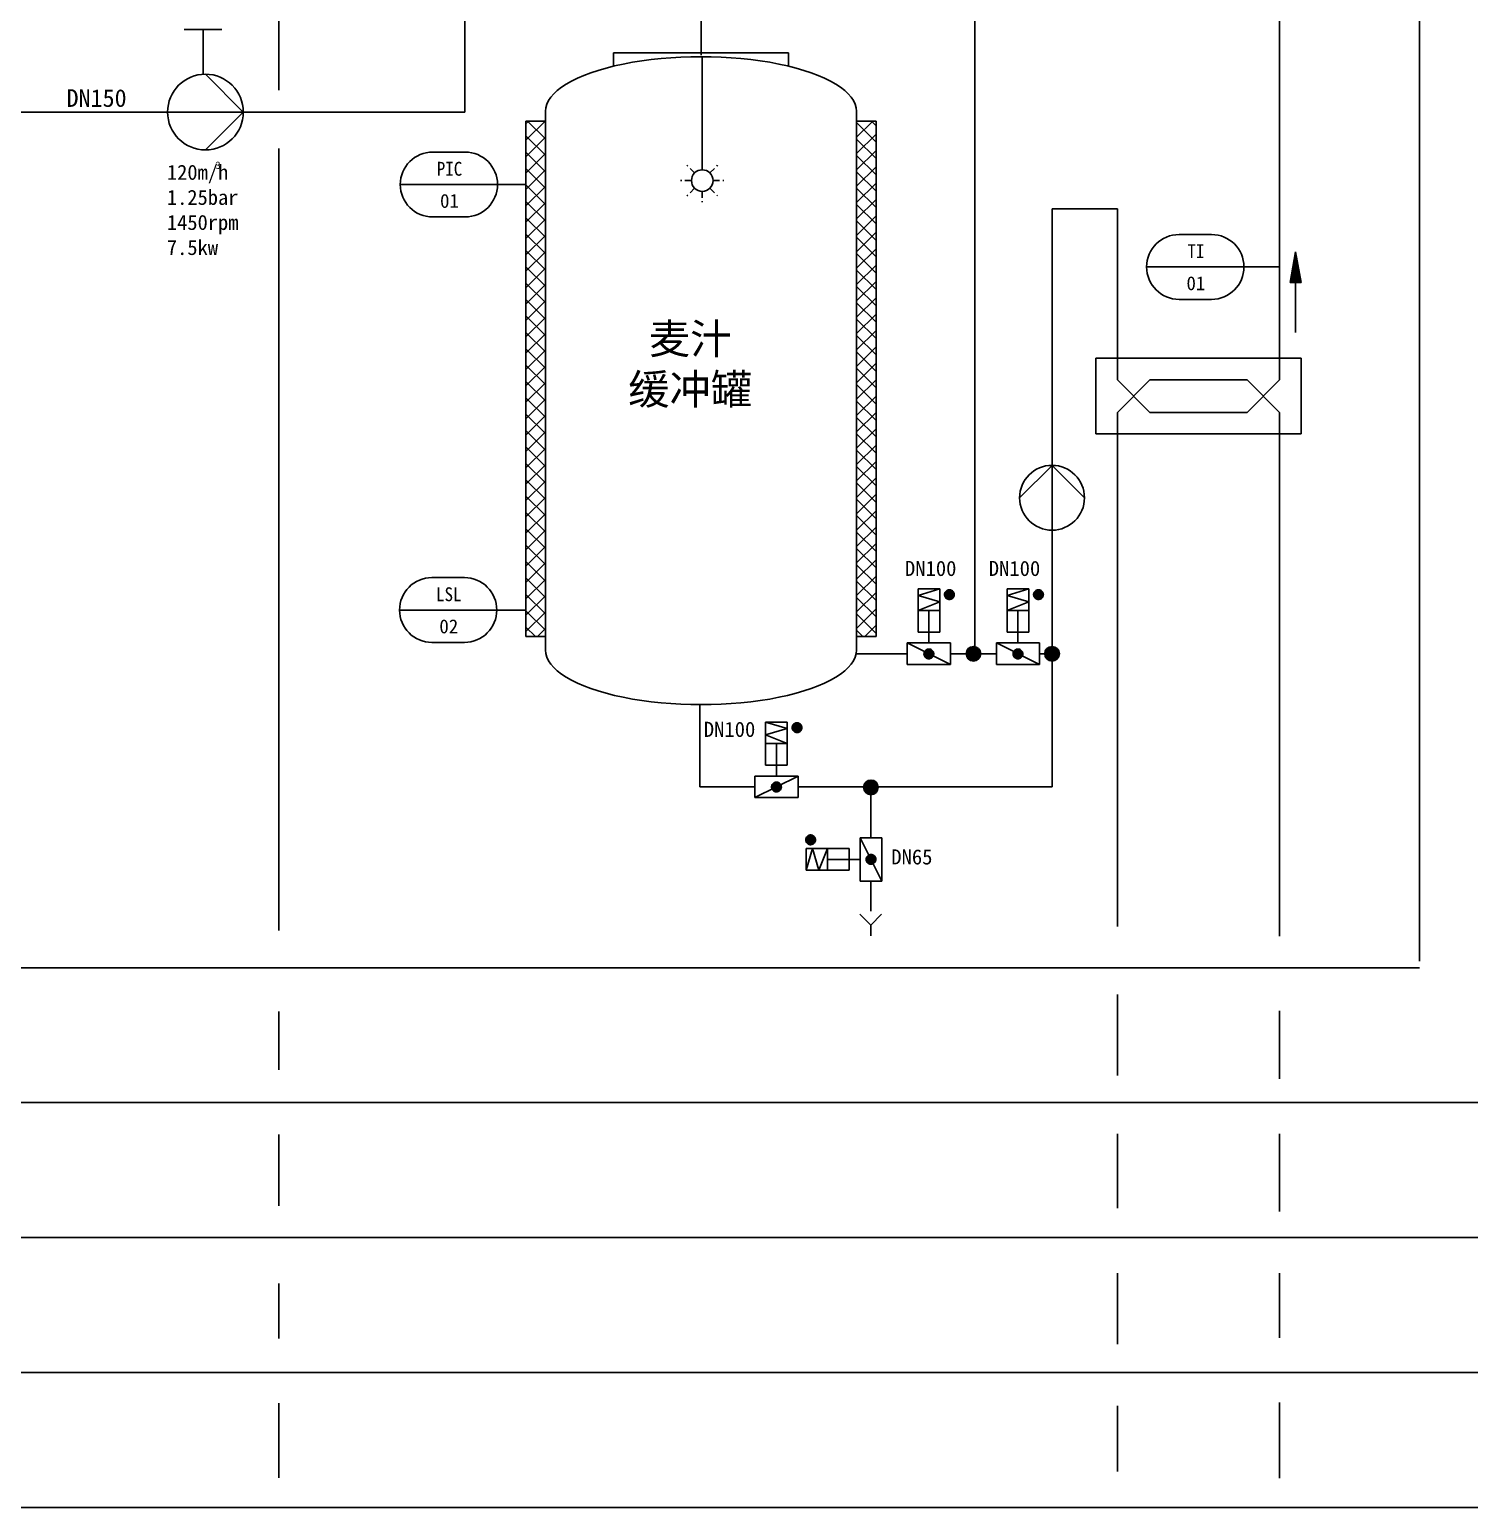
# Model space of a CAD drawing. Header units: millimetres. Extents: x 702 to 1891, y -286 to 555.
# Drawn here: x 1329.6 to 1422.9, y 109.3 to 205.1 of the extents above; entities that cross this region are included whole.
import ezdxf
from ezdxf.enums import TextEntityAlignment as Align

# ---------------------------------------------------------------- set-up
doc = ezdxf.new("R2010")
doc.units = ezdxf.units.MM
doc.header["$MEASUREMENT"] = 0
doc.linetypes.add('1', pattern=[0])
doc.linetypes.add('GESTRICHELT', pattern=[0.75, 0.5, -0.25])
doc.layers.get('0').update_dxf_attribs({"linetype": 'CONTINUOUS'})
for name, color, linetype in [('BEHAELTER', 1, 'CONTINUOUS'), ('CIP', 24, 'CONTINUOUS'), ('DUENN', 7, 'CONTINUOUS'), ('KUNDENSEITIG', 7, 'GESTRICHELT'), ('PRODUKT', 3, 'CONTINUOUS'), ('SCHRAFFUR', 4, 'CONTINUOUS'), ('SYMBOLE', 3, 'CONTINUOUS'), ('TEXT', 7, 'CONTINUOUS')]:
    doc.layers.add(name, color=color, linetype=linetype)
doc.layers.add('蒸汽', color=210, linetype='CONTINUOUS', lineweight=30)
pattern_1 = [(45, (118.2714, -170.5432), (-0.5303301, 0.5303301), []), (135, (118.2714, -170.5432), (-0.5303301, -0.5303301), [])]

# ---------------------------------------------------------------- blocks, each defined once
blk = doc.blocks.new('T961')
at = {"color": 6, "linetype": 'GESTRICHELT', "ltscale": 3}
for p, q in [((-1.77, 1.77), (-3.54, 3.54)), ((1.77, 1.77), (3.54, 3.54)), ((-2.5, 0), (-5, 0)), ((2.5, 0), (5, 0)), ((-1.77, -1.77), (-3.54, -3.54)), ((0, -2.5), (0, -5)), ((1.77, -1.77), (3.54, -3.54))]:
    blk.add_line(p, q, dxfattribs=at)
at = {"color": 3}
blk.add_circle((0, 0), 2.5, dxfattribs=at)
blk = doc.blocks.new('M')
at = {"layer": 'DUENN', "color": 1}
for p, q in [((10, 5), (5, 5)), ((5, -5), (10, -5))]:
    blk.add_line(p, q, dxfattribs=at)
for centre, start, end in [((5, 0), 90, 270), ((10, 0), 270, 90)]:
    blk.add_arc(centre, 5, start, end, dxfattribs=at)
blk = doc.blocks.new('P')
at = {"color": 3, "linetype": 'Continuous'}
for p, q in [((0, 2.2), (12.5, 0)), ((0, -2.2), (0, 2.2)), ((0, 1.73), (9.8, 0)), ((0, 1.25), (7.1, 0)), ((0, 0.78), (4.4, 0)), ((0, 0.3), (1.7, 0)), ((0, 0), (12.5, 0)), ((0, -2.2), (12.5, 0)), ((0, -0.3), (1.7, 0)), ((0, -0.78), (4.4, 0)), ((0, -1.25), (7.1, 0)), ((0, -1.73), (9.8, 0))]:
    blk.add_line(p, q, dxfattribs=at)

msp = doc.modelspace()

# ---------------------------------------------------------------- hatches: boundary and pattern name
at = {"layer": 'SCHRAFFUR', "linetype": 'Continuous'}
h = msp.add_hatch(dxfattribs=at)
h.set_pattern_fill('ANSI37', scale=6, style=0)
h.set_pattern_definition(pattern_1)
h.paths.add_polyline_path([(1363.011, 199.14), (1361.751, 199.14), (1361.751, 165.75), (1363.011, 165.75)])
h = msp.add_hatch(dxfattribs=at)
h.set_pattern_fill('ANSI37', scale=6, style=0)
h.set_pattern_definition(pattern_1)
h.paths.add_polyline_path([(1383.171, 165.75), (1384.431, 165.75), (1384.431, 199.14), (1383.171, 199.14)])
at = {"layer": 'TEXT'}
for points in [[(1391.211, 164.634, 1), (1390.26, 164.634, 1)], [(1396.301, 164.634, 1), (1395.35, 164.634, 1)], [(1384.567, 155.98, 1), (1383.616, 155.98, 1)]]:
    msp.add_hatch(color=256, dxfattribs=at).paths.add_polyline_path(points)

# ---------------------------------------------------------------- linework, layer by layer
at = {"color": 42}
for p, q in [((1345.739, 201.146), (1345.739, 206.486)), ((1345.739, 146.706), (1345.739, 197.357)), ((1345.739, 137.688), (1345.739, 141.463)), ((1293.289, 135.557), (1441.57, 135.557)), ((1345.739, 128.879), (1345.739, 133.493)), ((1299.144, 126.817), (1547.882, 126.817)), ((1345.739, 120.279), (1345.739, 123.845)), ((1303.057, 118.078), (1566.902, 118.078)), ((1345.739, 111.261), (1345.739, 116.085))]:
    msp.add_line(p, q, dxfattribs=at)
at = {"color": 3}
msp.add_line((1338.54, 199.714), (1343.447, 199.72), dxfattribs=at)
msp.add_line((1411.605, 185.447), (1411.605, 188.672))
at = {"color": 4}
for p, q in [((1400.068, 180.27), (1402.168, 182.37)), ((1408.468, 182.37), (1402.168, 182.37)), ((1408.468, 182.37), (1410.568, 180.27)), ((1400.068, 180.27), (1400.068, 146.964)), ((1410.568, 178.87), (1410.568, 180.27)), ((1400.068, 142.559), (1400.068, 137.316)), ((1400.068, 133.54), (1400.068, 128.716)), ((1400.068, 124.522), (1400.068, 119.907)), ((1400.068, 115.922), (1400.068, 111.659))]:
    msp.add_line(p, q, dxfattribs=at)
at = {"color": 141}
for p, q in [((1410.568, 146.334), (1410.568, 178.87)), ((1410.568, 137.106), (1410.568, 141.51)), ((1410.568, 128.507), (1410.568, 133.54)), ((1410.568, 120.327), (1410.568, 124.522)), ((1410.568, 111.239), (1410.568, 116.132))]:
    msp.add_line(p, q, dxfattribs=at)
at = {"color": 3, "linetype": '1'}
for p, q in [((1387.151, 166.034), (1387.151, 168.834)), ((1388.551, 168.834), (1387.151, 168.414)), ((1387.151, 168.834), (1388.551, 168.834)), ((1388.551, 166.034), (1388.551, 168.834)), ((1392.92, 166.034), (1392.92, 168.834)), ((1394.32, 168.834), (1392.92, 168.414)), ((1392.92, 168.834), (1394.32, 168.834)), ((1394.32, 166.034), (1394.32, 168.834)), ((1387.151, 168.414), (1388.551, 167.994)), ((1388.551, 167.994), (1387.151, 167.434)), ((1392.92, 168.414), (1394.32, 167.994)), ((1394.32, 167.994), (1392.92, 167.434)), ((1388.551, 167.434), (1387.151, 167.434)), ((1387.851, 166.034), (1387.851, 167.434)), ((1394.32, 167.434), (1392.92, 167.434)), ((1393.62, 166.034), (1393.62, 167.434)), ((1387.151, 166.034), (1388.551, 166.034)), ((1387.851, 165.334), (1387.851, 166.034)), ((1392.92, 166.034), (1394.32, 166.034)), ((1393.62, 165.334), (1393.62, 166.034)), ((1386.451, 163.934), (1386.451, 165.334)), ((1386.451, 165.334), (1389.251, 165.334)), ((1386.451, 165.334), (1389.251, 163.934)), ((1387.532, 164.645), (1387.828, 164.941)), ((1387.532, 164.606), (1387.868, 164.941)), ((1387.534, 164.661), (1387.532, 164.629)), ((1387.539, 164.692), (1387.534, 164.661)), ((1387.537, 164.57), (1387.903, 164.937)), ((1387.538, 164.691), (1387.782, 164.935)), ((1387.547, 164.723), (1387.539, 164.692)), ((1387.544, 164.538), (1387.935, 164.929)), ((1387.558, 164.753), (1387.547, 164.723)), ((1387.554, 164.509), (1387.965, 164.919)), ((1387.557, 164.749), (1387.724, 164.917)), ((1387.573, 164.781), (1387.558, 164.753)), ((1387.567, 164.482), (1387.992, 164.907)), ((1387.59, 164.808), (1387.573, 164.781)), ((1387.581, 164.456), (1388.017, 164.892)), ((1387.61, 164.833), (1387.59, 164.808)), ((1387.597, 164.433), (1388.04, 164.876)), ((1387.632, 164.856), (1387.61, 164.833)), ((1387.615, 164.412), (1388.062, 164.858)), ((1387.656, 164.877), (1387.632, 164.856)), ((1387.635, 164.392), (1388.081, 164.838)), ((1387.682, 164.895), (1387.656, 164.877)), ((1387.657, 164.374), (1388.099, 164.816)), ((1387.68, 164.358), (1388.116, 164.793)), ((1387.71, 164.91), (1387.682, 164.895)), ((1387.706, 164.344), (1388.13, 164.768)), ((1387.74, 164.923), (1387.71, 164.91)), ((1387.733, 164.331), (1388.142, 164.74)), ((1387.77, 164.932), (1387.74, 164.923)), ((1387.763, 164.321), (1388.152, 164.711)), ((1387.801, 164.938), (1387.77, 164.932)), ((1387.795, 164.314), (1388.159, 164.678)), ((1387.833, 164.941), (1387.801, 164.938)), ((1387.865, 164.941), (1387.833, 164.941)), ((1387.897, 164.938), (1387.865, 164.941)), ((1387.928, 164.931), (1387.897, 164.938)), ((1387.958, 164.922), (1387.928, 164.931)), ((1387.988, 164.909), (1387.958, 164.922)), ((1388.016, 164.893), (1387.988, 164.909)), ((1388.042, 164.875), (1388.016, 164.893)), ((1388.066, 164.854), (1388.042, 164.875)), ((1388.088, 164.831), (1388.066, 164.854)), ((1388.107, 164.806), (1388.088, 164.831)), ((1388.124, 164.779), (1388.107, 164.806)), ((1388.138, 164.75), (1388.124, 164.779)), ((1388.149, 164.72), (1388.138, 164.75)), ((1388.157, 164.689), (1388.149, 164.72)), ((1388.162, 164.658), (1388.157, 164.689)), ((1388.163, 164.626), (1388.162, 164.658)), ((1389.251, 165.334), (1389.251, 163.934)), ((1392.22, 165.334), (1395.02, 165.334)), ((1392.22, 165.334), (1395.02, 163.934)), ((1392.22, 163.934), (1392.22, 165.334)), ((1393.301, 164.645), (1393.597, 164.941)), ((1393.301, 164.606), (1393.637, 164.941)), ((1393.303, 164.661), (1393.301, 164.629)), ((1393.308, 164.692), (1393.303, 164.661)), ((1393.306, 164.57), (1393.672, 164.937)), ((1393.308, 164.691), (1393.551, 164.935)), ((1393.316, 164.723), (1393.308, 164.692)), ((1393.313, 164.538), (1393.704, 164.929)), ((1393.328, 164.753), (1393.316, 164.723)), ((1393.323, 164.509), (1393.734, 164.919)), ((1393.326, 164.749), (1393.494, 164.917)), ((1393.342, 164.781), (1393.328, 164.753)), ((1393.336, 164.482), (1393.761, 164.907)), ((1393.359, 164.808), (1393.342, 164.781)), ((1393.35, 164.456), (1393.786, 164.892)), ((1393.379, 164.833), (1393.359, 164.808)), ((1393.366, 164.433), (1393.809, 164.876)), ((1393.401, 164.856), (1393.379, 164.833)), ((1393.384, 164.412), (1393.831, 164.858)), ((1393.425, 164.877), (1393.401, 164.856)), ((1393.404, 164.392), (1393.851, 164.838)), ((1393.451, 164.895), (1393.425, 164.877)), ((1393.426, 164.374), (1393.869, 164.816)), ((1393.449, 164.358), (1393.885, 164.793)), ((1393.479, 164.91), (1393.451, 164.895)), ((1393.475, 164.344), (1393.899, 164.768)), ((1393.509, 164.923), (1393.479, 164.91)), ((1393.502, 164.331), (1393.911, 164.74)), ((1393.539, 164.932), (1393.509, 164.923)), ((1393.532, 164.321), (1393.921, 164.711)), ((1393.571, 164.938), (1393.539, 164.932)), ((1393.564, 164.314), (1393.928, 164.678)), ((1393.602, 164.941), (1393.571, 164.938)), ((1393.634, 164.941), (1393.602, 164.941)), ((1393.666, 164.938), (1393.634, 164.941)), ((1393.697, 164.931), (1393.666, 164.938)), ((1393.728, 164.922), (1393.697, 164.931)), ((1393.757, 164.909), (1393.728, 164.922)), ((1393.785, 164.893), (1393.757, 164.909)), ((1393.811, 164.875), (1393.785, 164.893)), ((1393.835, 164.854), (1393.811, 164.875)), ((1393.857, 164.831), (1393.835, 164.854)), ((1393.876, 164.806), (1393.857, 164.831)), ((1393.893, 164.779), (1393.876, 164.806)), ((1393.907, 164.75), (1393.893, 164.779)), ((1393.918, 164.72), (1393.907, 164.75)), ((1393.926, 164.689), (1393.918, 164.72)), ((1393.931, 164.658), (1393.926, 164.689)), ((1393.933, 164.626), (1393.931, 164.658)), ((1395.02, 165.334), (1395.02, 163.934)), ((1389.251, 163.934), (1386.451, 163.934)), ((1387.532, 164.629), (1387.533, 164.597)), ((1387.533, 164.597), (1387.537, 164.566)), ((1387.537, 164.566), (1387.545, 164.535)), ((1387.545, 164.535), (1387.556, 164.505)), ((1387.556, 164.505), (1387.57, 164.476)), ((1387.57, 164.476), (1387.586, 164.449)), ((1387.586, 164.449), (1387.605, 164.423)), ((1387.605, 164.423), (1387.627, 164.4)), ((1387.627, 164.4), (1387.651, 164.379)), ((1387.651, 164.379), (1387.677, 164.36)), ((1387.677, 164.36), (1387.705, 164.344)), ((1387.705, 164.344), (1387.734, 164.331)), ((1387.734, 164.331), (1387.764, 164.321)), ((1387.764, 164.321), (1387.795, 164.314)), ((1387.795, 164.314), (1387.827, 164.311)), ((1387.827, 164.311), (1387.859, 164.31)), ((1387.831, 164.31), (1388.163, 164.642)), ((1387.859, 164.31), (1387.89, 164.313)), ((1387.871, 164.311), (1388.163, 164.602)), ((1387.89, 164.313), (1387.922, 164.319)), ((1387.917, 164.318), (1388.156, 164.556)), ((1387.922, 164.319), (1387.952, 164.328)), ((1387.952, 164.328), (1387.982, 164.34)), ((1387.977, 164.338), (1388.136, 164.496)), ((1387.982, 164.34), (1388.01, 164.355)), ((1388.01, 164.355), (1388.037, 164.373)), ((1388.037, 164.373), (1388.061, 164.393)), ((1388.061, 164.393), (1388.083, 164.416)), ((1388.083, 164.416), (1388.103, 164.441)), ((1388.103, 164.441), (1388.121, 164.467)), ((1388.121, 164.467), (1388.135, 164.496)), ((1388.135, 164.496), (1388.147, 164.525)), ((1388.147, 164.525), (1388.156, 164.556)), ((1388.156, 164.556), (1388.161, 164.587)), ((1388.161, 164.587), (1388.163, 164.619)), ((1388.163, 164.619), (1388.163, 164.626)), ((1395.02, 163.934), (1392.22, 163.934)), ((1393.301, 164.629), (1393.302, 164.597)), ((1393.302, 164.597), (1393.307, 164.566)), ((1393.307, 164.566), (1393.314, 164.535)), ((1393.314, 164.535), (1393.325, 164.505)), ((1393.325, 164.505), (1393.339, 164.476)), ((1393.339, 164.476), (1393.355, 164.449)), ((1393.355, 164.449), (1393.374, 164.423)), ((1393.374, 164.423), (1393.396, 164.4)), ((1393.396, 164.4), (1393.42, 164.379)), ((1393.42, 164.379), (1393.446, 164.36)), ((1393.446, 164.36), (1393.474, 164.344)), ((1393.474, 164.344), (1393.503, 164.331)), ((1393.503, 164.331), (1393.533, 164.321)), ((1393.533, 164.321), (1393.564, 164.314)), ((1393.564, 164.314), (1393.596, 164.311)), ((1393.596, 164.311), (1393.628, 164.31)), ((1393.6, 164.31), (1393.932, 164.642)), ((1393.628, 164.31), (1393.66, 164.313)), ((1393.64, 164.311), (1393.932, 164.602)), ((1393.66, 164.313), (1393.691, 164.319)), ((1393.687, 164.318), (1393.925, 164.556)), ((1393.691, 164.319), (1393.721, 164.328)), ((1393.721, 164.328), (1393.751, 164.34)), ((1393.746, 164.338), (1393.905, 164.496)), ((1393.751, 164.34), (1393.779, 164.355)), ((1393.779, 164.355), (1393.806, 164.373)), ((1393.806, 164.373), (1393.83, 164.393)), ((1393.83, 164.393), (1393.853, 164.416)), ((1393.853, 164.416), (1393.873, 164.441)), ((1393.873, 164.441), (1393.89, 164.467)), ((1393.89, 164.467), (1393.905, 164.496)), ((1393.905, 164.496), (1393.916, 164.525)), ((1393.916, 164.525), (1393.925, 164.556)), ((1393.925, 164.556), (1393.93, 164.587)), ((1393.93, 164.587), (1393.933, 164.619)), ((1393.933, 164.619), (1393.933, 164.626)), ((1377.275, 157.414), (1377.275, 160.214)), ((1377.275, 160.214), (1378.675, 159.794)), ((1378.675, 160.214), (1377.275, 160.214)), ((1378.675, 157.414), (1378.675, 160.214)), ((1378.675, 159.794), (1377.275, 159.374)), ((1377.275, 159.374), (1378.675, 158.814)), ((1377.275, 158.814), (1378.675, 158.814)), ((1377.975, 157.414), (1377.975, 158.814)), ((1378.675, 157.414), (1377.275, 157.414)), ((1377.975, 156.714), (1377.975, 157.414)), ((1379.375, 156.714), (1376.575, 156.714)), ((1379.375, 156.714), (1376.575, 155.314)), ((1376.575, 156.714), (1376.575, 155.314)), ((1377.662, 156.007), (1377.664, 156.038)), ((1377.664, 156.038), (1377.669, 156.07)), ((1378.031, 155.695), (1377.667, 156.059)), ((1377.669, 156.07), (1377.677, 156.101)), ((1378.063, 155.702), (1377.674, 156.091)), ((1377.677, 156.101), (1377.688, 156.131)), ((1378.093, 155.712), (1377.684, 156.121)), ((1377.688, 156.131), (1377.702, 156.159)), ((1378.12, 155.724), (1377.696, 156.148)), ((1377.702, 156.159), (1377.719, 156.186)), ((1378.146, 155.739), (1377.71, 156.174)), ((1377.719, 156.186), (1377.738, 156.212)), ((1378.169, 155.755), (1377.727, 156.197)), ((1377.738, 156.212), (1377.76, 156.235)), ((1378.191, 155.773), (1377.744, 156.219)), ((1377.76, 156.235), (1377.784, 156.256)), ((1378.211, 155.792), (1377.764, 156.239)), ((1377.784, 156.256), (1377.81, 156.274)), ((1378.229, 155.814), (1377.786, 156.257)), ((1378.245, 155.837), (1377.809, 156.273)), ((1377.81, 156.274), (1377.838, 156.29)), ((1378.259, 155.862), (1377.834, 156.288)), ((1377.838, 156.29), (1377.867, 156.302)), ((1378.272, 155.889), (1377.861, 156.3)), ((1377.867, 156.302), (1377.898, 156.312)), ((1378.282, 155.919), (1377.891, 156.31)), ((1377.898, 156.312), (1377.929, 156.319)), ((1378.289, 155.951), (1377.923, 156.318)), ((1377.929, 156.319), (1377.961, 156.322)), ((1378.294, 155.986), (1377.958, 156.322)), ((1377.961, 156.322), (1377.993, 156.322)), ((1377.993, 156.322), (1378.024, 156.319)), ((1378.294, 156.026), (1377.998, 156.322)), ((1378.024, 156.319), (1378.056, 156.313)), ((1378.287, 156.072), (1378.044, 156.316)), ((1378.056, 156.313), (1378.086, 156.303)), ((1378.086, 156.303), (1378.116, 156.291)), ((1378.269, 156.13), (1378.101, 156.297)), ((1378.116, 156.291), (1378.144, 156.276)), ((1378.144, 156.276), (1378.17, 156.258)), ((1378.17, 156.258), (1378.194, 156.237)), ((1378.194, 156.237), (1378.216, 156.214)), ((1378.216, 156.214), (1378.236, 156.189)), ((1378.236, 156.189), (1378.253, 156.162)), ((1378.253, 156.162), (1378.268, 156.134)), ((1378.268, 156.134), (1378.279, 156.104)), ((1378.279, 156.104), (1378.287, 156.073)), ((1378.287, 156.073), (1378.292, 156.042)), ((1378.292, 156.042), (1378.294, 156.01)), ((1379.375, 155.314), (1379.375, 156.714)), ((1376.575, 155.314), (1379.375, 155.314)), ((1377.663, 156), (1377.662, 156.007)), ((1377.995, 155.691), (1377.663, 156.023)), ((1377.665, 155.968), (1377.663, 156)), ((1377.955, 155.691), (1377.663, 155.983)), ((1377.67, 155.937), (1377.665, 155.968)), ((1377.679, 155.906), (1377.67, 155.937)), ((1377.908, 155.698), (1377.67, 155.937)), ((1377.691, 155.876), (1377.679, 155.906)), ((1377.849, 155.718), (1377.69, 155.877)), ((1377.705, 155.848), (1377.691, 155.876)), ((1377.722, 155.821), (1377.705, 155.848)), ((1377.742, 155.796), (1377.722, 155.821)), ((1377.765, 155.774), (1377.742, 155.796)), ((1377.789, 155.753), (1377.765, 155.774)), ((1377.816, 155.736), (1377.789, 155.753)), ((1377.844, 155.721), (1377.816, 155.736)), ((1377.874, 155.708), (1377.844, 155.721)), ((1377.904, 155.699), (1377.874, 155.708)), ((1377.936, 155.694), (1377.904, 155.699)), ((1377.967, 155.691), (1377.936, 155.694)), ((1377.999, 155.691), (1377.967, 155.691)), ((1378.031, 155.695), (1377.999, 155.691)), ((1378.062, 155.702), (1378.031, 155.695)), ((1378.092, 155.712), (1378.062, 155.702)), ((1378.121, 155.725), (1378.092, 155.712)), ((1378.149, 155.741), (1378.121, 155.725)), ((1378.175, 155.759), (1378.149, 155.741)), ((1378.199, 155.78), (1378.175, 155.759)), ((1378.221, 155.804), (1378.199, 155.78)), ((1378.24, 155.829), (1378.221, 155.804)), ((1378.256, 155.857), (1378.24, 155.829)), ((1378.27, 155.885), (1378.256, 155.857)), ((1378.281, 155.915), (1378.27, 155.885)), ((1378.288, 155.946), (1378.281, 155.915)), ((1378.293, 155.978), (1378.288, 155.946)), ((1378.294, 156.01), (1378.293, 155.978)), ((1384.792, 152.714), (1383.392, 152.714)), ((1383.392, 152.714), (1384.792, 149.914)), ((1383.392, 152.714), (1383.392, 149.914)), ((1384.792, 149.914), (1384.792, 152.714)), ((1379.892, 152.014), (1379.892, 150.614)), ((1379.892, 150.614), (1380.312, 152.014)), ((1382.692, 152.014), (1379.892, 152.014)), ((1380.312, 152.014), (1380.732, 150.614)), ((1380.732, 150.614), (1381.292, 152.014)), ((1381.292, 150.614), (1381.292, 152.014)), ((1382.692, 151.314), (1381.292, 151.314)), ((1382.692, 152.014), (1382.692, 150.614)), ((1383.392, 151.314), (1382.692, 151.314)), ((1383.784, 151.332), (1383.788, 151.363)), ((1383.785, 151.3), (1383.784, 151.332)), ((1384.081, 151.633), (1383.785, 151.337)), ((1384.12, 151.633), (1383.785, 151.297)), ((1383.788, 151.268), (1383.785, 151.3)), ((1383.788, 151.363), (1383.794, 151.395)), ((1383.795, 151.237), (1383.788, 151.268)), ((1384.155, 151.628), (1383.789, 151.262)), ((1384.035, 151.626), (1383.791, 151.383)), ((1383.794, 151.395), (1383.803, 151.425)), ((1384.188, 151.621), (1383.796, 151.23)), ((1383.803, 151.425), (1383.815, 151.455)), ((1384.217, 151.611), (1383.807, 151.2)), ((1383.977, 151.608), (1383.809, 151.44)), ((1383.815, 151.455), (1383.831, 151.483)), ((1384.244, 151.598), (1383.819, 151.173)), ((1383.831, 151.483), (1383.849, 151.509)), ((1384.269, 151.584), (1383.833, 151.148)), ((1383.849, 151.509), (1383.869, 151.533)), ((1384.293, 151.568), (1383.85, 151.125)), ((1384.314, 151.55), (1383.868, 151.103)), ((1383.869, 151.533), (1383.892, 151.555)), ((1384.334, 151.53), (1383.888, 151.083)), ((1383.892, 151.555), (1383.917, 151.575)), ((1384.352, 151.508), (1383.909, 151.065)), ((1383.917, 151.575), (1383.944, 151.592)), ((1384.368, 151.485), (1383.933, 151.049)), ((1383.944, 151.592), (1383.973, 151.607)), ((1384.382, 151.459), (1383.958, 151.035)), ((1383.973, 151.607), (1384.003, 151.618)), ((1384.394, 151.432), (1383.986, 151.023)), ((1384.003, 151.618), (1384.033, 151.626)), ((1384.404, 151.402), (1384.015, 151.013)), ((1384.033, 151.626), (1384.065, 151.631)), ((1384.412, 151.37), (1384.048, 151.006)), ((1384.065, 151.631), (1384.097, 151.633)), ((1384.415, 151.334), (1384.083, 151.002)), ((1384.097, 151.633), (1384.129, 151.632)), ((1384.415, 151.294), (1384.123, 151.002)), ((1384.129, 151.632), (1384.16, 151.627)), ((1384.16, 151.627), (1384.191, 151.62)), ((1384.191, 151.62), (1384.221, 151.609)), ((1384.221, 151.609), (1384.25, 151.595)), ((1384.25, 151.595), (1384.277, 151.579)), ((1384.277, 151.579), (1384.303, 151.56)), ((1384.303, 151.56), (1384.326, 151.538)), ((1384.326, 151.538), (1384.347, 151.514)), ((1384.347, 151.514), (1384.366, 151.488)), ((1384.366, 151.488), (1384.382, 151.46)), ((1384.382, 151.46), (1384.395, 151.431)), ((1384.395, 151.431), (1384.405, 151.401)), ((1384.405, 151.401), (1384.412, 151.37)), ((1384.413, 151.274), (1384.407, 151.243)), ((1384.412, 151.37), (1384.415, 151.338)), ((1384.416, 151.306), (1384.413, 151.274)), ((1384.415, 151.338), (1384.416, 151.306)), ((1382.692, 150.614), (1379.892, 150.614)), ((1383.804, 151.206), (1383.795, 151.237)), ((1383.817, 151.177), (1383.804, 151.206)), ((1383.832, 151.149), (1383.817, 151.177)), ((1383.851, 151.123), (1383.832, 151.149)), ((1383.872, 151.099), (1383.851, 151.123)), ((1383.895, 151.077), (1383.872, 151.099)), ((1383.92, 151.058), (1383.895, 151.077)), ((1383.947, 151.041), (1383.92, 151.058)), ((1383.976, 151.027), (1383.947, 151.041)), ((1384.006, 151.016), (1383.976, 151.027)), ((1384.037, 151.008), (1384.006, 151.016)), ((1384.068, 151.003), (1384.037, 151.008)), ((1384.1, 151.001), (1384.068, 151.003)), ((1384.107, 151.002), (1384.1, 151.001)), ((1384.138, 151.004), (1384.107, 151.002)), ((1384.17, 151.009), (1384.138, 151.004)), ((1384.408, 151.247), (1384.17, 151.009)), ((1384.2, 151.018), (1384.17, 151.009)), ((1384.23, 151.029), (1384.2, 151.018)), ((1384.388, 151.188), (1384.229, 151.029)), ((1384.259, 151.044), (1384.23, 151.029)), ((1384.285, 151.061), (1384.259, 151.044)), ((1384.31, 151.081), (1384.285, 151.061)), ((1384.333, 151.104), (1384.31, 151.081)), ((1384.353, 151.128), (1384.333, 151.104)), ((1384.371, 151.155), (1384.353, 151.128)), ((1384.386, 151.183), (1384.371, 151.155)), ((1384.398, 151.213), (1384.386, 151.183)), ((1384.407, 151.243), (1384.398, 151.213)), ((1383.392, 149.914), (1384.792, 149.914))]:
    msp.add_line(p, q, dxfattribs=at)
at = {"color": 7, "linetype": '1'}
for p, q in [((1388.862, 168.447), (1389.198, 168.782)), ((1388.862, 168.487), (1389.158, 168.782)), ((1388.864, 168.502), (1388.862, 168.47)), ((1388.869, 168.534), (1388.864, 168.502)), ((1388.867, 168.412), (1389.233, 168.778)), ((1388.869, 168.532), (1389.112, 168.776)), ((1388.877, 168.564), (1388.869, 168.534)), ((1388.874, 168.38), (1389.265, 168.771)), ((1388.888, 168.594), (1388.877, 168.564)), ((1388.884, 168.35), (1389.295, 168.761)), ((1388.887, 168.59), (1389.055, 168.758)), ((1388.903, 168.623), (1388.888, 168.594)), ((1388.897, 168.323), (1389.322, 168.748)), ((1388.92, 168.65), (1388.903, 168.623)), ((1388.911, 168.298), (1389.347, 168.734)), ((1388.94, 168.675), (1388.92, 168.65)), ((1388.927, 168.274), (1389.37, 168.717)), ((1388.962, 168.698), (1388.94, 168.675)), ((1388.945, 168.253), (1389.392, 168.699)), ((1388.986, 168.718), (1388.962, 168.698)), ((1388.965, 168.233), (1389.411, 168.679)), ((1389.012, 168.736), (1388.986, 168.718)), ((1388.987, 168.215), (1389.429, 168.658)), ((1389.01, 168.199), (1389.446, 168.634)), ((1389.04, 168.752), (1389.012, 168.736)), ((1389.036, 168.185), (1389.46, 168.609)), ((1389.07, 168.764), (1389.04, 168.752)), ((1389.063, 168.173), (1389.472, 168.582)), ((1389.1, 168.773), (1389.07, 168.764)), ((1389.093, 168.163), (1389.482, 168.552)), ((1389.131, 168.78), (1389.1, 168.773)), ((1389.125, 168.156), (1389.489, 168.519)), ((1389.163, 168.783), (1389.131, 168.78)), ((1389.161, 168.152), (1389.493, 168.484)), ((1389.195, 168.783), (1389.163, 168.783)), ((1389.227, 168.779), (1389.195, 168.783)), ((1389.258, 168.773), (1389.227, 168.779)), ((1389.288, 168.763), (1389.258, 168.773)), ((1389.318, 168.75), (1389.288, 168.763)), ((1389.346, 168.735), (1389.318, 168.75)), ((1389.372, 168.716), (1389.346, 168.735)), ((1389.396, 168.695), (1389.372, 168.716)), ((1389.418, 168.672), (1389.396, 168.695)), ((1389.437, 168.647), (1389.418, 168.672)), ((1389.454, 168.62), (1389.437, 168.647)), ((1389.468, 168.591), (1389.454, 168.62)), ((1389.479, 168.561), (1389.468, 168.591)), ((1389.487, 168.53), (1389.479, 168.561)), ((1389.492, 168.499), (1389.487, 168.53)), ((1389.493, 168.467), (1389.492, 168.499)), ((1394.631, 168.447), (1394.967, 168.782)), ((1394.631, 168.487), (1394.927, 168.782)), ((1394.633, 168.502), (1394.631, 168.47)), ((1394.638, 168.534), (1394.633, 168.502)), ((1394.636, 168.412), (1395.002, 168.778)), ((1394.638, 168.532), (1394.881, 168.776)), ((1394.646, 168.564), (1394.638, 168.534)), ((1394.643, 168.38), (1395.034, 168.771)), ((1394.658, 168.594), (1394.646, 168.564)), ((1394.653, 168.35), (1395.064, 168.761)), ((1394.656, 168.59), (1394.824, 168.758)), ((1394.672, 168.623), (1394.658, 168.594)), ((1394.666, 168.323), (1395.091, 168.748)), ((1394.689, 168.65), (1394.672, 168.623)), ((1394.68, 168.298), (1395.116, 168.734)), ((1394.709, 168.675), (1394.689, 168.65)), ((1394.696, 168.274), (1395.139, 168.717)), ((1394.731, 168.698), (1394.709, 168.675)), ((1394.714, 168.253), (1395.161, 168.699)), ((1394.755, 168.718), (1394.731, 168.698)), ((1394.734, 168.233), (1395.181, 168.679)), ((1394.781, 168.736), (1394.755, 168.718)), ((1394.756, 168.215), (1395.199, 168.658)), ((1394.779, 168.199), (1395.215, 168.634)), ((1394.809, 168.752), (1394.781, 168.736)), ((1394.805, 168.185), (1395.229, 168.609)), ((1394.839, 168.764), (1394.809, 168.752)), ((1394.832, 168.173), (1395.241, 168.582)), ((1394.869, 168.773), (1394.839, 168.764)), ((1394.862, 168.163), (1395.251, 168.552)), ((1394.901, 168.78), (1394.869, 168.773)), ((1394.894, 168.156), (1395.258, 168.519)), ((1394.932, 168.783), (1394.901, 168.78)), ((1394.93, 168.152), (1395.262, 168.484)), ((1394.964, 168.783), (1394.932, 168.783)), ((1394.996, 168.779), (1394.964, 168.783)), ((1395.027, 168.773), (1394.996, 168.779)), ((1395.058, 168.763), (1395.027, 168.773)), ((1395.087, 168.75), (1395.058, 168.763)), ((1395.115, 168.735), (1395.087, 168.75)), ((1395.141, 168.716), (1395.115, 168.735)), ((1395.165, 168.695), (1395.141, 168.716)), ((1395.187, 168.672), (1395.165, 168.695)), ((1395.206, 168.647), (1395.187, 168.672)), ((1395.223, 168.62), (1395.206, 168.647)), ((1395.237, 168.591), (1395.223, 168.62)), ((1395.248, 168.561), (1395.237, 168.591)), ((1395.256, 168.53), (1395.248, 168.561)), ((1395.261, 168.499), (1395.256, 168.53)), ((1395.263, 168.467), (1395.261, 168.499)), ((1388.862, 168.47), (1388.863, 168.438)), ((1388.863, 168.438), (1388.867, 168.407)), ((1388.867, 168.407), (1388.875, 168.376)), ((1388.875, 168.376), (1388.886, 168.346)), ((1388.886, 168.346), (1388.9, 168.317)), ((1388.9, 168.317), (1388.916, 168.29)), ((1388.916, 168.29), (1388.935, 168.264)), ((1388.935, 168.264), (1388.957, 168.241)), ((1388.957, 168.241), (1388.981, 168.22)), ((1388.981, 168.22), (1389.007, 168.201)), ((1389.007, 168.201), (1389.035, 168.185)), ((1389.035, 168.185), (1389.064, 168.172)), ((1389.064, 168.172), (1389.094, 168.162)), ((1389.094, 168.162), (1389.125, 168.156)), ((1389.125, 168.156), (1389.157, 168.152)), ((1389.157, 168.152), (1389.189, 168.151)), ((1389.189, 168.151), (1389.22, 168.154)), ((1389.201, 168.152), (1389.493, 168.444)), ((1389.22, 168.154), (1389.252, 168.16)), ((1389.247, 168.159), (1389.486, 168.397)), ((1389.252, 168.16), (1389.282, 168.169)), ((1389.282, 168.169), (1389.312, 168.181)), ((1389.307, 168.179), (1389.466, 168.338)), ((1389.312, 168.181), (1389.34, 168.196)), ((1389.34, 168.196), (1389.367, 168.214)), ((1389.367, 168.214), (1389.391, 168.234)), ((1389.391, 168.234), (1389.413, 168.257)), ((1389.413, 168.257), (1389.433, 168.282)), ((1389.433, 168.282), (1389.451, 168.309)), ((1389.451, 168.309), (1389.465, 168.337)), ((1389.465, 168.337), (1389.477, 168.367)), ((1389.477, 168.367), (1389.486, 168.397)), ((1389.486, 168.397), (1389.491, 168.429)), ((1389.491, 168.429), (1389.493, 168.461)), ((1389.493, 168.461), (1389.493, 168.467)), ((1394.631, 168.47), (1394.632, 168.438)), ((1394.632, 168.438), (1394.637, 168.407)), ((1394.637, 168.407), (1394.644, 168.376)), ((1394.644, 168.376), (1394.655, 168.346)), ((1394.655, 168.346), (1394.669, 168.317)), ((1394.669, 168.317), (1394.685, 168.29)), ((1394.685, 168.29), (1394.704, 168.264)), ((1394.704, 168.264), (1394.726, 168.241)), ((1394.726, 168.241), (1394.75, 168.22)), ((1394.75, 168.22), (1394.776, 168.201)), ((1394.776, 168.201), (1394.804, 168.185)), ((1394.804, 168.185), (1394.833, 168.172)), ((1394.833, 168.172), (1394.863, 168.162)), ((1394.863, 168.162), (1394.894, 168.156)), ((1394.894, 168.156), (1394.926, 168.152)), ((1394.926, 168.152), (1394.958, 168.151)), ((1394.958, 168.151), (1394.99, 168.154)), ((1394.97, 168.152), (1395.262, 168.444)), ((1394.99, 168.154), (1395.021, 168.16)), ((1395.017, 168.159), (1395.255, 168.397)), ((1395.021, 168.16), (1395.051, 168.169)), ((1395.051, 168.169), (1395.081, 168.181)), ((1395.076, 168.179), (1395.235, 168.338)), ((1395.081, 168.181), (1395.109, 168.196)), ((1395.109, 168.196), (1395.136, 168.214)), ((1395.136, 168.214), (1395.16, 168.234)), ((1395.16, 168.234), (1395.183, 168.257)), ((1395.183, 168.257), (1395.203, 168.282)), ((1395.203, 168.282), (1395.22, 168.309)), ((1395.22, 168.309), (1395.235, 168.337)), ((1395.235, 168.337), (1395.246, 168.367)), ((1395.246, 168.367), (1395.255, 168.397)), ((1395.255, 168.397), (1395.26, 168.429)), ((1395.26, 168.429), (1395.263, 168.461)), ((1395.263, 168.461), (1395.263, 168.467)), ((1378.992, 159.848), (1378.994, 159.88)), ((1378.994, 159.88), (1378.999, 159.911)), ((1379.361, 159.536), (1378.997, 159.9)), ((1378.999, 159.911), (1379.007, 159.942)), ((1379.393, 159.544), (1379.004, 159.933)), ((1379.007, 159.942), (1379.018, 159.972)), ((1379.423, 159.553), (1379.014, 159.962)), ((1379.018, 159.972), (1379.032, 160.001)), ((1379.45, 159.566), (1379.026, 159.99)), ((1379.032, 160.001), (1379.049, 160.028)), ((1379.476, 159.58), (1379.04, 160.015)), ((1379.049, 160.028), (1379.068, 160.053)), ((1379.499, 159.596), (1379.057, 160.039)), ((1379.068, 160.053), (1379.09, 160.076)), ((1379.521, 159.614), (1379.074, 160.06)), ((1379.09, 160.076), (1379.114, 160.097)), ((1379.541, 159.634), (1379.094, 160.08)), ((1379.114, 160.097), (1379.14, 160.115)), ((1379.559, 159.655), (1379.116, 160.098)), ((1379.575, 159.678), (1379.139, 160.114)), ((1379.14, 160.115), (1379.168, 160.131)), ((1379.589, 159.704), (1379.164, 160.129)), ((1379.168, 160.131), (1379.197, 160.144)), ((1379.602, 159.731), (1379.191, 160.141)), ((1379.197, 160.144), (1379.228, 160.153)), ((1379.612, 159.76), (1379.221, 160.151)), ((1379.228, 160.153), (1379.259, 160.16)), ((1379.619, 159.792), (1379.253, 160.159)), ((1379.259, 160.16), (1379.291, 160.163)), ((1379.624, 159.828), (1379.288, 160.163)), ((1379.291, 160.163), (1379.323, 160.163)), ((1379.323, 160.163), (1379.354, 160.16)), ((1379.624, 159.867), (1379.328, 160.163)), ((1379.354, 160.16), (1379.386, 160.154)), ((1379.617, 159.913), (1379.374, 160.157)), ((1379.386, 160.154), (1379.416, 160.145)), ((1379.416, 160.145), (1379.446, 160.132)), ((1379.599, 159.971), (1379.431, 160.139)), ((1379.446, 160.132), (1379.474, 160.117)), ((1379.474, 160.117), (1379.5, 160.099)), ((1379.5, 160.099), (1379.524, 160.078)), ((1379.524, 160.078), (1379.546, 160.056)), ((1379.546, 160.056), (1379.566, 160.03)), ((1379.566, 160.03), (1379.583, 160.004)), ((1379.583, 160.004), (1379.598, 159.975)), ((1379.598, 159.975), (1379.609, 159.945)), ((1379.609, 159.945), (1379.617, 159.914)), ((1379.617, 159.914), (1379.622, 159.883)), ((1379.622, 159.883), (1379.624, 159.851)), ((1378.993, 159.841), (1378.992, 159.848)), ((1379.325, 159.532), (1378.993, 159.865)), ((1378.995, 159.81), (1378.993, 159.841)), ((1379.285, 159.533), (1378.993, 159.825)), ((1379, 159.778), (1378.995, 159.81)), ((1379.239, 159.54), (1379, 159.778)), ((1379.009, 159.747), (1379, 159.778)), ((1379.021, 159.718), (1379.009, 159.747)), ((1379.179, 159.56), (1379.02, 159.719)), ((1379.035, 159.689), (1379.021, 159.718)), ((1379.053, 159.663), (1379.035, 159.689)), ((1379.072, 159.638), (1379.053, 159.663)), ((1379.095, 159.615), (1379.072, 159.638)), ((1379.119, 159.595), (1379.095, 159.615)), ((1379.146, 159.577), (1379.119, 159.595)), ((1379.174, 159.562), (1379.146, 159.577)), ((1379.204, 159.55), (1379.174, 159.562)), ((1379.234, 159.541), (1379.204, 159.55)), ((1379.266, 159.535), (1379.234, 159.541)), ((1379.297, 159.532), (1379.266, 159.535)), ((1379.329, 159.533), (1379.297, 159.532)), ((1379.361, 159.536), (1379.329, 159.533)), ((1379.392, 159.543), (1379.361, 159.536)), ((1379.422, 159.553), (1379.392, 159.543)), ((1379.451, 159.566), (1379.422, 159.553)), ((1379.479, 159.582), (1379.451, 159.566)), ((1379.505, 159.601), (1379.479, 159.582)), ((1379.529, 159.622), (1379.505, 159.601)), ((1379.551, 159.645), (1379.529, 159.622)), ((1379.57, 159.671), (1379.551, 159.645)), ((1379.586, 159.698), (1379.57, 159.671)), ((1379.6, 159.727), (1379.586, 159.698)), ((1379.611, 159.757), (1379.6, 159.727)), ((1379.618, 159.788), (1379.611, 159.757)), ((1379.623, 159.819), (1379.618, 159.788)), ((1379.624, 159.851), (1379.623, 159.819)), ((1380.168, 152.898), (1379.872, 152.602)), ((1380.207, 152.898), (1379.872, 152.563)), ((1379.872, 152.597), (1379.875, 152.629)), ((1379.872, 152.565), (1379.872, 152.597)), ((1379.875, 152.533), (1379.872, 152.565)), ((1379.875, 152.629), (1379.881, 152.66)), ((1379.882, 152.502), (1379.875, 152.533)), ((1380.243, 152.894), (1379.876, 152.527)), ((1380.122, 152.892), (1379.878, 152.648)), ((1379.881, 152.66), (1379.891, 152.69)), ((1379.892, 152.472), (1379.882, 152.502)), ((1380.275, 152.886), (1379.884, 152.495)), ((1379.891, 152.69), (1379.903, 152.72)), ((1379.904, 152.442), (1379.892, 152.472)), ((1380.304, 152.876), (1379.894, 152.466)), ((1380.064, 152.874), (1379.897, 152.706)), ((1379.903, 152.72), (1379.918, 152.748)), ((1379.92, 152.415), (1379.904, 152.442)), ((1380.332, 152.864), (1379.906, 152.438)), ((1379.918, 152.748), (1379.936, 152.774)), ((1379.938, 152.389), (1379.92, 152.415)), ((1380.357, 152.849), (1379.921, 152.413)), ((1379.936, 152.774), (1379.957, 152.799)), ((1380.38, 152.833), (1379.937, 152.39)), ((1379.959, 152.364), (1379.938, 152.389)), ((1380.402, 152.815), (1379.955, 152.368)), ((1379.957, 152.799), (1379.98, 152.821)), ((1379.982, 152.342), (1379.959, 152.364)), ((1380.421, 152.795), (1379.975, 152.349)), ((1379.98, 152.821), (1380.005, 152.84)), ((1380.007, 152.323), (1379.982, 152.342)), ((1380.439, 152.773), (1379.997, 152.331)), ((1380.005, 152.84), (1380.032, 152.858)), ((1380.035, 152.306), (1380.007, 152.323)), ((1380.455, 152.75), (1380.02, 152.315)), ((1380.032, 152.858), (1380.06, 152.872)), ((1380.063, 152.292), (1380.035, 152.306)), ((1380.47, 152.725), (1380.046, 152.3)), ((1380.06, 152.872), (1380.09, 152.883)), ((1380.093, 152.281), (1380.063, 152.292)), ((1380.482, 152.697), (1380.073, 152.288)), ((1380.09, 152.883), (1380.121, 152.891)), ((1380.124, 152.273), (1380.093, 152.281)), ((1380.492, 152.667), (1380.103, 152.278)), ((1380.121, 152.891), (1380.152, 152.897)), ((1380.156, 152.268), (1380.124, 152.273)), ((1380.499, 152.635), (1380.135, 152.271)), ((1380.152, 152.897), (1380.184, 152.899)), ((1380.187, 152.267), (1380.156, 152.268)), ((1380.503, 152.599), (1380.171, 152.267)), ((1380.184, 152.899), (1380.216, 152.897)), ((1380.194, 152.267), (1380.187, 152.267)), ((1380.226, 152.269), (1380.194, 152.267)), ((1380.502, 152.559), (1380.211, 152.268)), ((1380.216, 152.897), (1380.248, 152.893)), ((1380.257, 152.275), (1380.226, 152.269)), ((1380.248, 152.893), (1380.279, 152.885)), ((1380.496, 152.513), (1380.257, 152.275)), ((1380.288, 152.283), (1380.257, 152.275)), ((1380.279, 152.885), (1380.309, 152.874)), ((1380.318, 152.295), (1380.288, 152.283)), ((1380.309, 152.874), (1380.337, 152.861)), ((1380.476, 152.453), (1380.317, 152.294)), ((1380.346, 152.309), (1380.318, 152.295)), ((1380.337, 152.861), (1380.365, 152.844)), ((1380.373, 152.327), (1380.346, 152.309)), ((1380.365, 152.844), (1380.39, 152.825)), ((1380.398, 152.347), (1380.373, 152.327)), ((1380.39, 152.825), (1380.414, 152.803)), ((1380.42, 152.369), (1380.398, 152.347)), ((1380.414, 152.803), (1380.435, 152.779)), ((1380.441, 152.394), (1380.42, 152.369)), ((1380.435, 152.779), (1380.453, 152.753)), ((1380.458, 152.42), (1380.441, 152.394)), ((1380.453, 152.753), (1380.469, 152.726)), ((1380.473, 152.448), (1380.458, 152.42)), ((1380.469, 152.726), (1380.482, 152.697)), ((1380.485, 152.478), (1380.473, 152.448)), ((1380.482, 152.697), (1380.492, 152.666)), ((1380.495, 152.508), (1380.485, 152.478)), ((1380.492, 152.666), (1380.499, 152.635)), ((1380.5, 152.54), (1380.495, 152.508)), ((1380.499, 152.635), (1380.503, 152.603)), ((1380.503, 152.572), (1380.5, 152.54)), ((1380.503, 152.603), (1380.503, 152.572))]:
    msp.add_line(p, q, dxfattribs=at)
at = {"layer": 'BEHAELTER', "color": 7}
for p, q in [((1367.421, 202.694), (1367.421, 203.55)), ((1367.421, 203.55), (1378.761, 203.55)), ((1378.761, 203.55), (1378.761, 202.694)), ((1361.751, 199.14), (1361.751, 165.75)), ((1363.011, 199.14), (1361.751, 199.14)), ((1363.011, 199.77), (1363.011, 164.877)), ((1383.171, 199.77), (1383.171, 164.877)), ((1383.171, 199.14), (1384.431, 199.14)), ((1384.431, 199.14), (1384.431, 165.75)), ((1361.751, 165.75), (1363.011, 165.75)), ((1384.431, 165.75), (1383.171, 165.75))]:
    msp.add_line(p, q, dxfattribs=at)
msp.add_ellipse((1373.091, 199.77), major_axis=(10.08, 0), ratio=0.350892, start_param=0, end_param=3.141593, dxfattribs=at)
at = {"layer": 'BEHAELTER', "color": 7, "extrusion": (0, 0, -1)}
msp.add_ellipse((1373.091, 164.877), major_axis=(10.08, 0), ratio=0.350892, start_param=0, end_param=3.141593, dxfattribs=at)
at = {"layer": 'CIP'}
for p, q in [((1373.091, 203.415), (1373.091, 205.977)), ((1373.172, 195.983), (1373.172, 203.307))]:
    msp.add_line(p, q, dxfattribs=at)
at = {"layer": 'DUENN', "color": 1}
for p, q in [((1342.063, 205.066), (1339.61, 205.066)), ((1340.837, 205.066), (1340.837, 202.168)), ((1353.611, 195.029), (1361.751, 195.029)), ((1404.054, 191.791), (1406.154, 191.791)), ((1401.954, 189.691), (1408.254, 189.691)), ((1408.254, 189.691), (1410.568, 189.691)), ((1406.154, 187.591), (1404.054, 187.591)), ((1353.564, 167.468), (1361.751, 167.468))]:
    msp.add_line(p, q, dxfattribs=at)
for centre, start, end in [((1404.054, 189.691), 90, 270), ((1406.154, 189.691), 270, 90)]:
    msp.add_arc(centre, 2.1, start, end, dxfattribs=at)
at = {"layer": 'KUNDENSEITIG', "linetype": 'Continuous'}
for p, q in [((1398.668, 183.77), (1411.968, 183.77)), ((1398.668, 183.77), (1398.668, 178.87)), ((1411.968, 183.77), (1411.968, 178.87)), ((1398.668, 178.87), (1411.968, 178.87))]:
    msp.add_line(p, q, dxfattribs=at)
at = {"layer": 'PRODUKT'}
for p, q in [((1357.788, 199.714), (1357.788, 257.681)), ((1390.822, 233.459), (1390.822, 164.634)), ((1410.568, 212.93), (1410.568, 183.77)), ((1419.617, 209.834), (1419.617, 144.726)), ((1343.447, 199.72), (1340.993, 202.173)), ((1357.788, 199.714), (1309.085, 199.714)), ((1343.447, 199.72), (1340.993, 197.267)), ((1400.068, 193.461), (1395.826, 193.461)), ((1395.826, 156.017), (1395.826, 193.461)), ((1400.068, 183.77), (1400.068, 193.461)), ((1400.068, 183.77), (1400.068, 182.37)), ((1410.568, 183.77), (1410.568, 182.37)), ((1400.068, 182.37), (1402.168, 180.27)), ((1408.468, 180.27), (1410.568, 182.37)), ((1408.468, 180.27), (1402.168, 180.27)), ((1395.826, 176.839), (1393.726, 174.739)), ((1395.826, 176.839), (1397.926, 174.739)), ((1386.451, 164.636), (1383.171, 164.636)), ((1389.251, 164.634), (1392.22, 164.634)), ((1395.02, 164.634), (1395.826, 164.634)), ((1373.007, 161.39), (1373.007, 156.017)), ((1376.575, 156.017), (1373.007, 156.017)), ((1395.826, 156.017), (1379.375, 156.017)), ((1384.092, 152.714), (1384.092, 155.98)), ((1384.092, 147.971), (1384.092, 149.914)), ((1419.617, 144.296), (939.56, 144.296))]:
    msp.add_line(p, q, dxfattribs=at)
for centre, radius in [((1340.993, 199.72), 2.453), ((1395.826, 174.739), 2.1)]:
    msp.add_circle(centre, radius, dxfattribs=at)
at = {"layer": 'SYMBOLE'}
for p, q in [((1384.087, 147.062), (1383.387, 147.762)), ((1384.787, 147.762), (1384.087, 147.062)), ((1384.087, 147.062), (1384.087, 146.362))]:
    msp.add_line(p, q, dxfattribs=at)
at = {"layer": 'TEXT'}
for centre in [(1390.735, 164.634), (1395.826, 164.634), (1384.092, 155.98)]:
    msp.add_circle(centre, 0.475, dxfattribs=at)
at = {"layer": '蒸汽'}
msp.add_line((968.056, 109.338), (1618.161, 109.338), dxfattribs=at)

# ---------------------------------------------------------------- block references
at = {"xscale": -0.4200000000000728, "yscale": 0.4200000000000159, "zscale": 0.4199999999999999}
for p in [(1359.911, 195.029), (1359.864, 167.468)]:
    msp.add_blockref('M', p, dxfattribs=at)
at = {"color": 4, "xscale": 0.2799999999999727, "yscale": 0.2799999999999727, "zscale": 0.28}
msp.add_blockref('T961', (1373.172, 195.283), dxfattribs=at)
at = {"xscale": 0.160000000000025, "yscale": 0.160000000000025, "zscale": 0.16, "rotation": 90}
msp.add_blockref('P', (1411.605, 188.672), dxfattribs=at)

# ---------------------------------------------------------------- texts
at = {"attachment_point": 1}
for s, insert, char_height, width in [('120m/h\\P1.25bar\\P1450rpm\\P7.5kw', (1338.496, 196.307), 0.9736, 65.72681), ('3', (1341.644, 196.523), 0.487, 6.52814)]:
    msp.add_mtext(s, dxfattribs=dict(at, insert=insert, char_height=char_height, width=width))
at = {"color": 0, "linetype": 'GESTRICHELT', "insert": (1372.386, 183.291), "char_height": 1.96, "width": 22.12382, "attachment_point": 5}
msp.add_mtext('\\f宋体|b0|i0|c134|p2;麦汁\\P缓冲罐', dxfattribs=at)
at = {"layer": 'TEXT'}
for s, height, p in [('DN150', 1.1449, (1331.995, 199.714)), ('DN100', 0.98, (1386.3, 169.379)), ('DN100', 0.98, (1391.729, 169.379)), ('DN100', 0.98, (1373.273, 158.955)), ('DN65', 0.98, (1385.414, 150.693))]:
    msp.add_text(s, height=height, dxfattribs=at).set_placement(p, align=Align.BOTTOM_LEFT)
at = {"layer": 'TEXT', "width": 0.9}
for s, p in [('PIC', (1356.8, 196.048)), ('TI', (1405.144, 190.71)), ('LSL', (1356.754, 168.488))]:
    msp.add_text(s, height=0.9, dxfattribs=at).set_placement(p, align=Align.MIDDLE_CENTER)
at = {"layer": 'TEXT'}
for s, p in [('01', (1356.8, 193.969)), ('01', (1405.144, 188.632)), ('02', (1356.754, 166.409))]:
    msp.add_text(s, height=0.9, dxfattribs=at).set_placement(p, align=Align.MIDDLE_CENTER)

doc.saveas('drawing.dxf')
